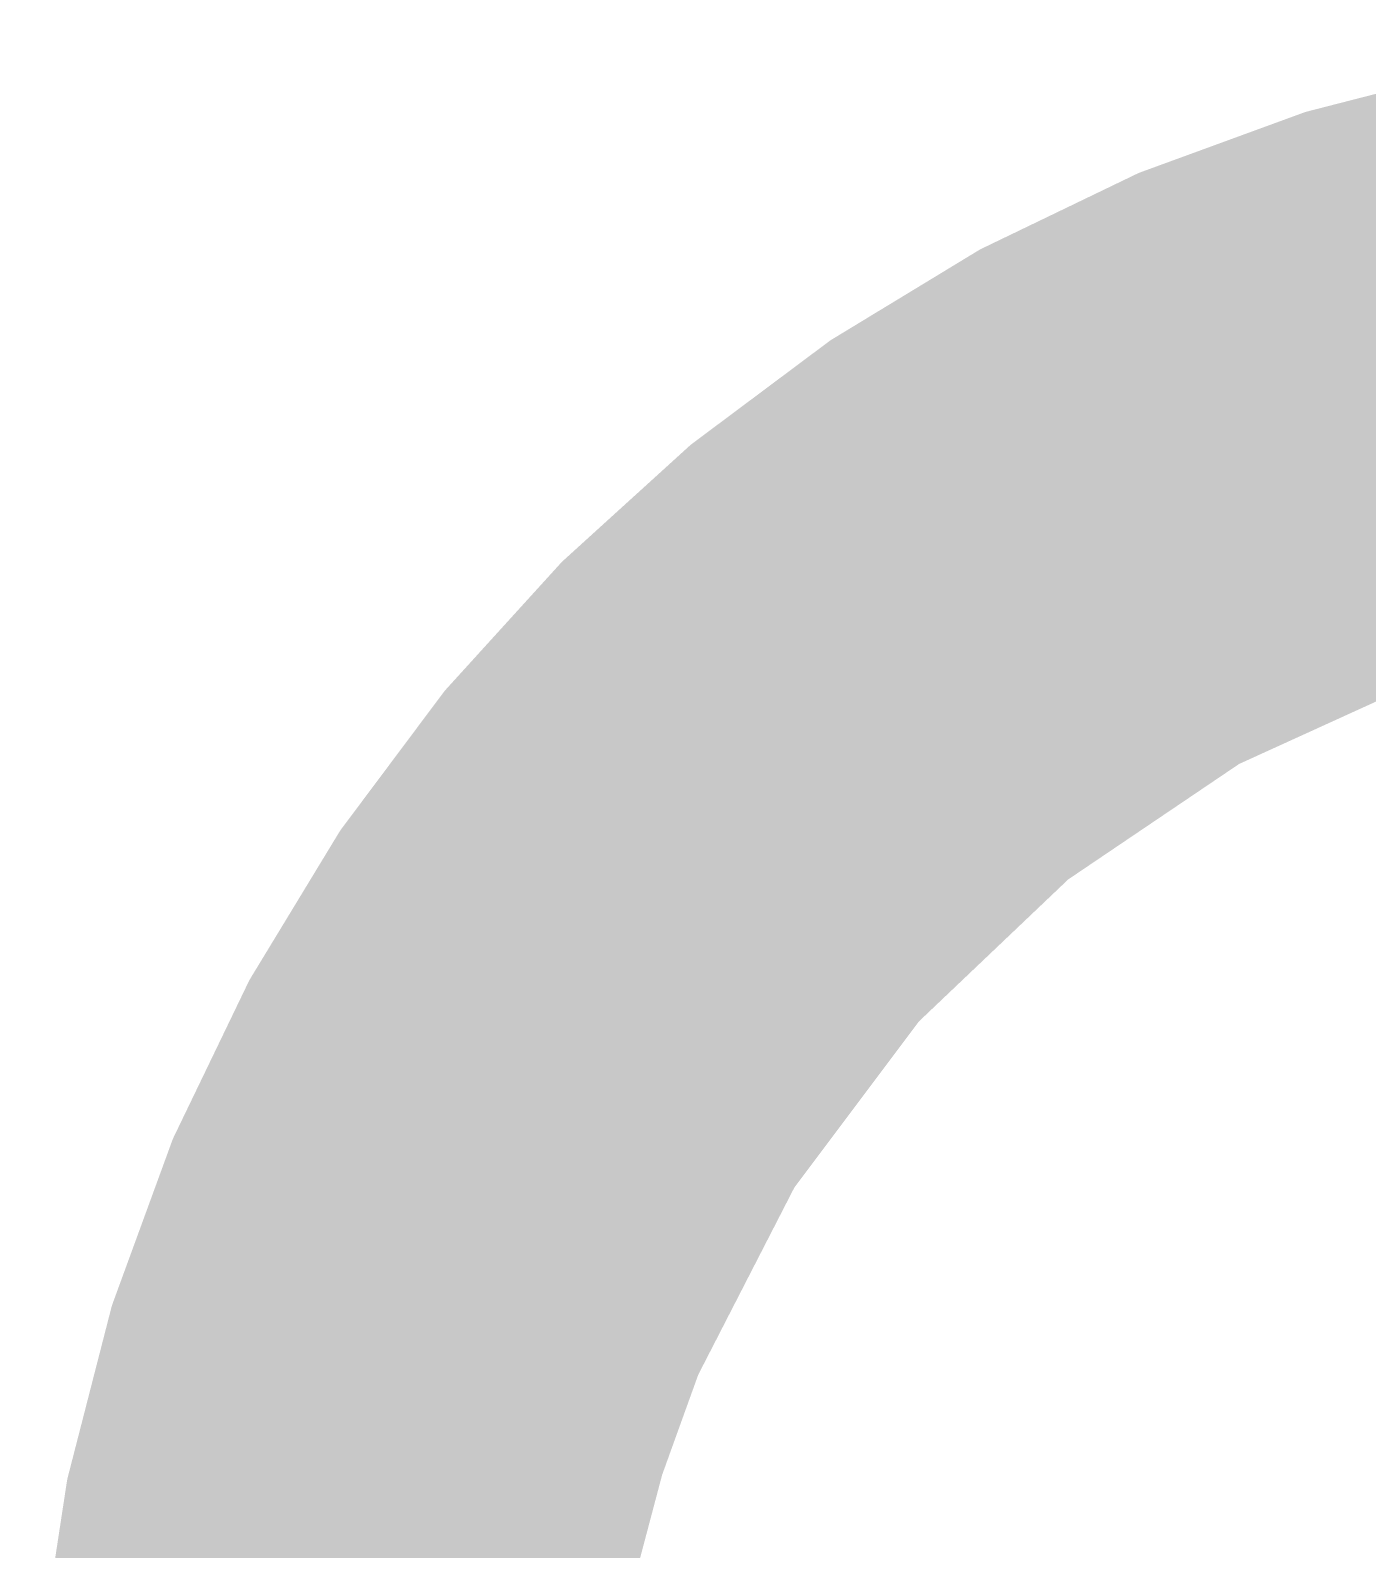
# Model space of a CAD drawing. Extents: x -4 to 157, y -7 to 87.
# Drawn here: x 42.69 to 44.53, y 27.47 to 29.56 of the extents above; entities that cross this region are included whole.
import ezdxf

# ---------------------------------------------------------------- set-up
doc = ezdxf.new("R2010")
doc.units = 0
doc.layers.add('2D_LINE_126', color=255, linetype='CONTINUOUS')

# ---------------------------------------------------------------- blocks, each defined once
blk = doc.blocks.new('SMOOTH_0$05')
at = {"const_width": 0.025}
blk.add_lwpolyline([(-0.0125, 0, 1), (0.0125, 0, 1)], format="xyb", close=True, dxfattribs=at)
blk = doc.blocks.new('DRAWING_204')
at = {"layer": '2D_LINE_126', "const_width": 0.05}
for points in [[(3.5066, -1.7188), (5.9797, 0.7543)], [(3.5067, -1.7157), (5.9766, 0.7542)], [(3.5067, -1.7218), (5.9827, 0.7542)], [(3.5068, -1.7124), (5.9733, 0.7541)], [(3.5069, -1.7247), (5.9856, 0.754)], [(3.507, -1.7091), (5.97, 0.7539)], [(3.507, -1.7277), (5.9886, 0.7539)], [(3.5072, -1.7059), (5.9668, 0.7537)], [(3.5072, -1.7306), (5.9915, 0.7537)], [(3.5073, -1.7026), (5.9635, 0.7536)], [(3.5073, -1.7336), (5.9945, 0.7536)], [(3.5075, -1.6993), (5.9602, 0.7534)], [(3.5075, -1.7365), (5.9974, 0.7534)], [(3.5076, -1.7395), (6.0004, 0.7533)], [(3.5077, -1.6961), (5.957, 0.7533)], [(3.5078, -1.7424), (6.0033, 0.7532)], [(3.5078, -1.6928), (5.9537, 0.7531)], [(3.5079, -1.7454), (6.0063, 0.753)], [(3.508, -1.6896), (5.9505, 0.7529)], [(3.5081, -1.6863), (5.9472, 0.7528)], [(3.5083, -1.683), (5.9439, 0.7526)], [(3.5085, -1.6798), (5.9407, 0.7524)], [(3.5086, -1.6765), (5.9374, 0.7523)], [(3.5088, -1.6732), (5.9341, 0.7521)], [(3.509, -1.67), (5.9309, 0.7519)], [(3.5091, -1.6667), (5.9276, 0.7518)], [(3.5093, -1.6635), (5.9244, 0.7516)], [(3.5095, -1.6602), (5.9211, 0.7514)], [(3.5096, -1.6569), (5.9178, 0.7513)], [(3.5098, -1.6537), (5.9146, 0.7511)], [(3.51, -1.6504), (5.9113, 0.7509)], [(3.5101, -1.6471), (5.9081, 0.7508)], [(3.5103, -1.6439), (5.9048, 0.7506)], [(3.5105, -1.6406), (5.9015, 0.7505)], [(3.5106, -1.6374), (5.8983, 0.7503)], [(3.5108, -1.6341), (5.895, 0.7501)], [(3.5109, -1.6308), (5.8917, 0.75)], [(3.5111, -1.6276), (5.8885, 0.7498)], [(3.5113, -1.6243), (5.8852, 0.7496)], [(3.5114, -1.621), (5.882, 0.7495)], [(3.5116, -1.6178), (5.8787, 0.7493)], [(3.5118, -1.6145), (5.8754, 0.7491)], [(3.5119, -1.6113), (5.8722, 0.749)], [(3.5121, -1.608), (5.8689, 0.7488)], [(3.5123, -1.6047), (5.8656, 0.7486)], [(4.7445, -0.5119), (6.0092, 0.7529)], [(4.8081, -0.4514), (6.0122, 0.7527)], [(4.8716, -0.391), (6.0151, 0.7526)], [(4.9003, -0.3654), (6.0181, 0.7524)], [(4.9099, -0.3589), (6.021, 0.7523)], [(4.9194, -0.3524), (6.024, 0.7521)], [(4.929, -0.346), (6.0269, 0.752)], [(4.9386, -0.3395), (6.0299, 0.7518)], [(4.9481, -0.3331), (6.0328, 0.7517)], [(4.9577, -0.3266), (6.0358, 0.7515)], [(4.9672, -0.3201), (6.0387, 0.7514)], [(4.9768, -0.3137), (6.0417, 0.7512)], [(4.9863, -0.3072), (6.0446, 0.7511)], [(4.9959, -0.3008), (6.0476, 0.7509)], [(5.0054, -0.2943), (6.0505, 0.7508)], [(5.015, -0.2879), (6.0535, 0.7506)], [(5.0246, -0.2814), (6.0564, 0.7505)], [(5.0341, -0.2749), (6.0594, 0.7503)], [(5.0437, -0.2685), (6.0623, 0.7502)], [(5.0532, -0.262), (6.0653, 0.75)], [(5.0628, -0.2556), (6.0682, 0.7499)], [(5.0723, -0.2491), (6.0712, 0.7498)], [(5.0819, -0.2426), (6.0741, 0.7496)], [(5.0914, -0.2362), (6.0771, 0.7495)], [(5.101, -0.2297), (6.08, 0.7493)], [(5.1106, -0.2233), (6.083, 0.7492)], [(5.1201, -0.2168), (6.0859, 0.749)], [(5.1297, -0.2104), (6.0889, 0.7489)], [(5.1366, -0.2065), (6.0918, 0.7487)], [(3.5124, -1.6015), (5.8624, 0.7485)], [(3.5126, -1.5982), (5.8591, 0.7483)], [(3.5128, -1.595), (5.8559, 0.7481)], [(3.5129, -1.5917), (5.8526, 0.748)], [(3.5131, -1.5884), (5.8493, 0.7478)], [(3.5133, -1.5852), (5.8461, 0.7477)], [(3.5134, -1.5819), (5.8428, 0.7475)], [(3.5136, -1.5786), (5.8395, 0.7473)], [(3.5137, -1.5754), (5.8363, 0.7472)], [(3.5139, -1.5721), (5.833, 0.747)], [(3.5141, -1.5689), (5.8298, 0.7468)], [(3.5142, -1.5656), (5.8265, 0.7467)], [(3.5144, -1.5623), (5.8232, 0.7465)], [(3.5146, -1.5591), (5.82, 0.7463)], [(3.5147, -1.5558), (5.8167, 0.7462)], [(3.5149, -1.5525), (5.8134, 0.746)], [(3.5151, -1.5493), (5.8102, 0.7458)], [(3.5152, -1.546), (5.8069, 0.7457)], [(3.5154, -1.5428), (5.8037, 0.7455)], [(3.5156, -1.5395), (5.8004, 0.7453)], [(3.5157, -1.5362), (5.7971, 0.7452)], [(3.5159, -1.533), (5.7939, 0.745)], [(3.5161, -1.5297), (5.7906, 0.7449)], [(3.5162, -1.5264), (5.7873, 0.7447)], [(3.5164, -1.5232), (5.7841, 0.7445)], [(3.5165, -1.5199), (5.7808, 0.7444)], [(3.5167, -1.5167), (5.7776, 0.7442)], [(3.5169, -1.5134), (5.7743, 0.744)], [(3.517, -1.5101), (5.771, 0.7439)], [(3.5172, -1.5069), (5.7678, 0.7437)], [(3.5174, -1.5036), (5.7645, 0.7435)], [(3.5175, -1.5003), (5.7613, 0.7434)], [(3.5177, -1.4971), (5.758, 0.7432)], [(3.5179, -1.4938), (5.7547, 0.743)], [(3.518, -1.4906), (5.7515, 0.7429)], [(3.5182, -1.4873), (5.7482, 0.7427)], [(3.5184, -1.484), (5.7449, 0.7425)], [(3.5185, -1.4808), (5.7417, 0.7424)], [(3.5187, -1.4775), (5.7384, 0.7422)], [(3.5189, -1.4743), (5.7352, 0.7421)], [(3.519, -1.471), (5.7319, 0.7419)], [(3.5192, -1.4677), (5.7286, 0.7417)], [(3.5195, -1.4644), (5.7253, 0.7415)], [(3.52, -1.4607), (5.7216, 0.7409)], [(3.5206, -1.457), (5.718, 0.7403)], [(3.5211, -1.4534), (5.7143, 0.7398)], [(3.5217, -1.4497), (5.7106, 0.7392)], [(3.5222, -1.4461), (5.707, 0.7387)], [(3.5228, -1.4424), (5.7033, 0.7381)], [(3.5234, -1.4388), (5.6997, 0.7375)], [(3.5239, -1.4351), (5.696, 0.737)], [(3.5245, -1.4315), (5.6924, 0.7364)], [(3.525, -1.4278), (5.6887, 0.7359)], [(3.5256, -1.4241), (5.6851, 0.7353)], [(3.5262, -1.4205), (5.6814, 0.7348)], [(3.5267, -1.4168), (5.6777, 0.7342)], [(3.5273, -1.4132), (5.6741, 0.7336)], [(3.5278, -1.4095), (5.6704, 0.7331)], [(3.5284, -1.4059), (5.6668, 0.7325)], [(3.5289, -1.4022), (5.6631, 0.732)], [(3.5295, -1.3986), (5.6595, 0.7314)], [(3.5301, -1.3949), (5.6558, 0.7308)], [(3.5306, -1.3912), (5.6522, 0.7303)], [(3.5312, -1.3876), (5.6485, 0.7297)], [(3.5317, -1.3839), (5.6448, 0.7292)], [(3.5323, -1.3803), (5.6412, 0.7286)], [(3.5328, -1.3766), (5.6375, 0.7281)], [(5.1423, -0.2039), (6.0948, 0.7486)], [(5.148, -0.2013), (6.0977, 0.7484)], [(5.1537, -0.1987), (6.1007, 0.7483)], [(5.1594, -0.1961), (6.1036, 0.7481)], [(5.1651, -0.1936), (6.1066, 0.748)], [(5.1707, -0.191), (6.1095, 0.7478)], [(5.1764, -0.1884), (6.1125, 0.7477)], [(5.1821, -0.1858), (6.1154, 0.7475)], [(5.1878, -0.1832), (6.1184, 0.7474)], [(5.1935, -0.1806), (6.1213, 0.7472)], [(5.1992, -0.178), (6.1243, 0.7471)], [(5.2049, -0.1754), (6.1272, 0.7469)], [(5.2106, -0.1728), (6.1302, 0.7468)], [(5.2162, -0.1702), (6.1331, 0.7466)], [(5.2219, -0.1676), (6.1361, 0.7465)], [(5.2276, -0.1651), (6.139, 0.7463)], [(5.2333, -0.1625), (6.142, 0.7462)], [(5.239, -0.1599), (6.1449, 0.7461)], [(5.2447, -0.1573), (6.1479, 0.7459)], [(5.2504, -0.1547), (6.1508, 0.7458)], [(5.2561, -0.1521), (6.1538, 0.7456)], [(5.2618, -0.1495), (6.1567, 0.7455)], [(5.2674, -0.1469), (6.1597, 0.7453)], [(5.2731, -0.1443), (6.1626, 0.7452)], [(5.2788, -0.1417), (6.1656, 0.745)], [(5.2845, -0.1391), (6.1685, 0.7449)], [(5.2902, -0.1366), (6.1715, 0.7447)], [(5.2959, -0.134), (6.1744, 0.7446)], [(5.3016, -0.1314), (6.1774, 0.7444)], [(5.3073, -0.1288), (6.1803, 0.7443)], [(5.313, -0.1262), (6.1833, 0.7441)], [(5.3186, -0.1236), (6.1862, 0.744)], [(5.3243, -0.121), (6.1892, 0.7438)], [(5.33, -0.1184), (6.1921, 0.7437)], [(5.3357, -0.1158), (6.1951, 0.7435)], [(5.3414, -0.1132), (6.198, 0.7434)], [(3.5334, -1.373), (5.6339, 0.7275)], [(3.534, -1.3693), (5.6302, 0.7269)], [(3.5345, -1.3657), (5.6266, 0.7264)], [(3.5351, -1.362), (5.6229, 0.7258)], [(3.5356, -1.3583), (5.6193, 0.7253)], [(3.5362, -1.3547), (5.6156, 0.7247)], [(3.5368, -1.351), (5.6119, 0.7242)], [(3.5373, -1.3474), (5.6083, 0.7236)], [(3.5379, -1.3437), (5.6046, 0.723)], [(3.5384, -1.3401), (5.601, 0.7225)], [(3.539, -1.3364), (5.5973, 0.7219)], [(3.5395, -1.3328), (5.5937, 0.7214)], [(3.5401, -1.3291), (5.59, 0.7208)], [(3.5407, -1.3255), (5.5864, 0.7202)], [(3.5412, -1.3218), (5.5827, 0.7197)], [(3.5418, -1.3181), (5.579, 0.7191)], [(3.5423, -1.3145), (5.5754, 0.7186)], [(3.5429, -1.3108), (5.5717, 0.718)], [(3.5434, -1.3072), (5.5681, 0.7175)], [(3.544, -1.3035), (5.5644, 0.7169)], [(3.5446, -1.2999), (5.5608, 0.7163)], [(3.5451, -1.2962), (5.5571, 0.7158)], [(3.5457, -1.2926), (5.5535, 0.7152)], [(3.5462, -1.2889), (5.5498, 0.7147)], [(3.5468, -1.2852), (5.5461, 0.7141)], [(3.5474, -1.2816), (5.5425, 0.7136)], [(3.5479, -1.2779), (5.5388, 0.713)], [(3.5485, -1.2743), (5.5352, 0.7124)], [(3.549, -1.2706), (5.5315, 0.7119)], [(3.5496, -1.267), (5.5279, 0.7113)], [(3.5501, -1.2633), (5.5242, 0.7108)], [(3.5507, -1.2597), (5.5206, 0.7102)], [(3.5513, -1.256), (5.5169, 0.7097)], [(3.5518, -1.2523), (5.5133, 0.7091)], [(3.5524, -1.2487), (5.5096, 0.7085)], [(3.5529, -1.245), (5.5059, 0.708)], [(3.5535, -1.2414), (5.5023, 0.7074)], [(3.554, -1.2377), (5.4986, 0.7069)], [(3.5546, -1.2341), (5.495, 0.7063)], [(3.5552, -1.2304), (5.4913, 0.7057)], [(3.5557, -1.2268), (5.4877, 0.7052)], [(3.5563, -1.2231), (5.484, 0.7046)], [(3.5569, -1.2194), (5.4803, 0.704)], [(3.558, -1.2152), (5.4761, 0.7029)], [(3.559, -1.211), (5.472, 0.7019)], [(3.5601, -1.2069), (5.4678, 0.7008)], [(3.5612, -1.2027), (5.4636, 0.6997)], [(3.5623, -1.1985), (5.4594, 0.6987)], [(3.5633, -1.1944), (5.4553, 0.6976)], [(3.5644, -1.1902), (5.4511, 0.6965)], [(3.5655, -1.186), (5.4469, 0.6954)], [(3.5665, -1.1819), (5.4428, 0.6944)], [(3.5676, -1.1777), (5.4386, 0.6933)], [(3.5687, -1.1735), (5.4344, 0.6922)], [(3.5698, -1.1694), (5.4303, 0.6911)], [(3.5708, -1.1652), (5.4261, 0.6901)], [(3.5719, -1.161), (5.4219, 0.689)], [(3.573, -1.1568), (5.4177, 0.6879)], [(3.574, -1.1527), (5.4136, 0.6869)], [(5.2438, 0.6432), (5.4808, 0.7041)], [(3.5751, -1.1485), (5.4094, 0.6858)], [(3.5762, -1.1443), (5.4052, 0.6847)], [(3.5773, -1.1402), (5.4011, 0.6836)], [(3.5783, -1.136), (5.3969, 0.6826)], [(3.5794, -1.1318), (5.3927, 0.6815)], [(3.5805, -1.1277), (5.3886, 0.6804)], [(3.5816, -1.1235), (5.3844, 0.6794)], [(3.5826, -1.1193), (5.3802, 0.6783)], [(3.5837, -1.1152), (5.3761, 0.6772)], [(3.5848, -1.111), (5.3719, 0.6761)], [(3.5858, -1.1068), (5.3677, 0.6751)], [(3.5869, -1.1026), (5.3635, 0.674)], [(3.588, -1.0985), (5.3594, 0.6729)], [(3.5891, -1.0943), (5.3552, 0.6718)], [(3.5901, -1.0901), (5.351, 0.6708)], [(3.5912, -1.086), (5.3469, 0.6697)], [(3.5923, -1.0818), (5.3427, 0.6686)], [(3.5933, -1.0776), (5.3385, 0.6676)], [(3.5944, -1.0735), (5.3344, 0.6665)], [(3.5955, -1.0693), (5.3302, 0.6654)], [(3.5966, -1.0651), (5.326, 0.6643)], [(3.5976, -1.0609), (5.3219, 0.6633)], [(3.5987, -1.0568), (5.3177, 0.6622)], [(3.5998, -1.0526), (5.3135, 0.6611)], [(3.6008, -1.0484), (5.3093, 0.6601)], [(3.6019, -1.0443), (5.3052, 0.659)], [(3.603, -1.0401), (5.301, 0.6579)], [(3.6041, -1.0359), (5.2968, 0.6568)], [(3.6051, -1.0318), (5.2927, 0.6558)], [(3.6062, -1.0276), (5.2885, 0.6547)], [(3.6073, -1.0234), (5.2843, 0.6536)], [(3.6084, -1.0192), (5.2802, 0.6526)], [(3.6094, -1.0151), (5.276, 0.6515)], [(3.6105, -1.0109), (5.2718, 0.6504)], [(3.6116, -1.0067), (5.2676, 0.6493)], [(3.6126, -1.0026), (5.2635, 0.6483)], [(3.6137, -0.9984), (5.2593, 0.6472)], [(3.6148, -0.9942), (5.2551, 0.6461)], [(3.6159, -0.9901), (5.251, 0.645)], [(3.6169, -0.9859), (5.2468, 0.644)], [(3.6182, -0.9815), (5.2424, 0.6427)], [(3.62, -0.9766), (5.2375, 0.6409)], [(3.6218, -0.9717), (5.2327, 0.6391)], [(3.6236, -0.9669), (5.2278, 0.6373)], [(3.6254, -0.962), (5.2229, 0.6355)], [(3.6271, -0.9571), (5.218, 0.6338)], [(3.6289, -0.9522), (5.2131, 0.632)], [(3.6307, -0.9473), (5.2082, 0.6302)], [(3.6325, -0.9424), (5.2033, 0.6284)], [(3.6343, -0.9375), (5.1985, 0.6266)], [(3.6361, -0.9327), (5.1936, 0.6248)], [(5.0166, 0.5601), (5.2438, 0.6432)], [(3.6379, -0.9278), (5.1887, 0.623)], [(3.6397, -0.9229), (5.1838, 0.6212)], [(3.6415, -0.918), (5.1789, 0.6195)], [(3.6432, -0.9131), (5.174, 0.6177)], [(3.645, -0.9082), (5.1691, 0.6159)], [(3.6468, -0.9034), (5.1643, 0.6141)], [(3.6486, -0.8985), (5.1594, 0.6123)], [(3.6504, -0.8936), (5.1545, 0.6105)], [(3.6522, -0.8887), (5.1496, 0.6087)], [(3.654, -0.8838), (5.1447, 0.6069)], [(3.6558, -0.8789), (5.1398, 0.6051)], [(3.6575, -0.874), (5.1349, 0.6034)], [(3.6593, -0.8692), (5.1301, 0.6016)], [(3.6611, -0.8643), (5.1252, 0.5998)], [(3.6629, -0.8594), (5.1203, 0.598)], [(3.6647, -0.8545), (5.1154, 0.5962)], [(3.6665, -0.8496), (5.1105, 0.5944)], [(3.6683, -0.8447), (5.1056, 0.5926)], [(3.6701, -0.8398), (5.1007, 0.5908)], [(3.6719, -0.835), (5.0959, 0.5891)], [(3.6736, -0.8301), (5.091, 0.5873)], [(3.6754, -0.8252), (5.0861, 0.5855)], [(3.6772, -0.8203), (5.0812, 0.5837)], [(3.679, -0.8154), (5.0763, 0.5819)], [(3.6808, -0.8105), (5.0714, 0.5801)], [(3.6826, -0.8056), (5.0665, 0.5783)], [(3.6844, -0.8008), (5.0617, 0.5765)], [(3.6862, -0.7959), (5.0568, 0.5747)], [(3.6879, -0.791), (5.0519, 0.573)], [(3.6897, -0.7861), (5.047, 0.5712)], [(3.6915, -0.7812), (5.0421, 0.5694)], [(3.6933, -0.7763), (5.0372, 0.5676)], [(3.6951, -0.7714), (5.0323, 0.5658)], [(3.6969, -0.7666), (5.0275, 0.564)], [(3.6987, -0.7617), (5.0226, 0.5622)], [(3.7005, -0.7568), (5.0177, 0.5604)], [(3.7031, -0.751), (5.0119, 0.5578)], [(3.706, -0.7451), (5.006, 0.5549)], [(3.7089, -0.7391), (5, 0.552)], [(3.7117, -0.7331), (4.994, 0.5492)], [(3.7146, -0.7271), (4.988, 0.5463)], [(3.7175, -0.7212), (4.9821, 0.5434)], [(3.7204, -0.7152), (4.9761, 0.5405)], [(4.8005, 0.4559), (5.0166, 0.5601)], [(3.7233, -0.7092), (4.9701, 0.5376)], [(3.7261, -0.7032), (4.9641, 0.5348)], [(3.729, -0.6973), (4.9582, 0.5319)], [(3.7319, -0.6913), (4.9522, 0.529)], [(3.7348, -0.6853), (4.9462, 0.5261)], [(3.7377, -0.6793), (4.9402, 0.5232)], [(3.7405, -0.6733), (4.9342, 0.5204)], [(3.7434, -0.6674), (4.9283, 0.5175)], [(3.7463, -0.6614), (4.9223, 0.5146)], [(3.7492, -0.6554), (4.9163, 0.5117)], [(3.7521, -0.6494), (4.9103, 0.5089)], [(3.7549, -0.6435), (4.9044, 0.506)], [(3.7578, -0.6375), (4.8984, 0.5031)], [(3.7607, -0.6315), (4.8924, 0.5002)], [(3.7636, -0.6255), (4.8864, 0.4973)], [(3.7664, -0.6196), (4.8805, 0.4945)], [(3.7693, -0.6136), (4.8745, 0.4916)], [(3.7722, -0.6076), (4.8685, 0.4887)], [(3.7751, -0.6016), (4.8625, 0.4858)], [(3.778, -0.5957), (4.8566, 0.4829)], [(3.7808, -0.5897), (4.8506, 0.4801)], [(3.7837, -0.5837), (4.8446, 0.4772)], [(3.7866, -0.5777), (4.8386, 0.4743)], [(3.7895, -0.5717), (4.8326, 0.4714)], [(3.7924, -0.5658), (4.8267, 0.4685)], [(3.7952, -0.5598), (4.8207, 0.4657)], [(3.7981, -0.5538), (4.8147, 0.4628)], [(3.801, -0.5478), (4.8087, 0.4599)], [(3.8039, -0.5419), (4.8028, 0.457)], [(4.5967, 0.3321), (4.8005, 0.4559)], [(3.8079, -0.5347), (4.7956, 0.453)], [(3.8127, -0.5268), (4.7877, 0.4482)], [(3.8175, -0.5189), (4.7798, 0.4434)], [(3.8223, -0.511), (4.7719, 0.4386)], [(3.8271, -0.5031), (4.764, 0.4338)], [(3.8319, -0.4952), (4.7561, 0.429)], [(3.8367, -0.4873), (4.7482, 0.4242)], [(3.8415, -0.4794), (4.7404, 0.4194)], [(3.8463, -0.4716), (4.7325, 0.4146)], [(3.8511, -0.4637), (4.7246, 0.4098)], [(3.8559, -0.4558), (4.7167, 0.405)], [(3.8607, -0.4479), (4.7088, 0.4002)], [(3.8655, -0.44), (4.7009, 0.3954)], [(3.8703, -0.4321), (4.693, 0.3906)], [(3.8751, -0.4242), (4.6851, 0.3858)], [(3.8799, -0.4163), (4.6772, 0.381)], [(3.8847, -0.4084), (4.6693, 0.3762)], [(3.8895, -0.4005), (4.6614, 0.3715)], [(3.8942, -0.3926), (4.6535, 0.3667)], [(3.899, -0.3847), (4.6457, 0.3619)], [(3.9038, -0.3769), (4.6378, 0.3571)], [(3.9086, -0.369), (4.6299, 0.3523)], [(3.9134, -0.3611), (4.622, 0.3475)], [(3.9182, -0.3532), (4.6141, 0.3427)], [(3.923, -0.3453), (4.6062, 0.3379)], [(3.9278, -0.3374), (4.5983, 0.3331)], [(4.4063, 0.1898), (4.5967, 0.3321)], [(3.9361, -0.326), (4.5869, 0.3248)], [(3.9453, -0.3137), (4.5747, 0.3156)], [(3.9544, -0.3015), (4.5624, 0.3065)], [(3.9636, -0.2892), (4.5501, 0.2973)], [(3.9728, -0.2769), (4.5378, 0.2881)], [(3.982, -0.2646), (4.5255, 0.2789)], [(3.9912, -0.2523), (4.5132, 0.2697)], [(4.0004, -0.2401), (4.501, 0.2605)], [(4.0095, -0.2278), (4.4887, 0.2514)], [(4.0187, -0.2155), (4.4764, 0.2422)], [(4.0279, -0.2032), (4.4641, 0.233)], [(4.0371, -0.1909), (4.4518, 0.2238)], [(4.0463, -0.1787), (4.4396, 0.2146)], [(4.0555, -0.1664), (4.4273, 0.2054)], [(4.0646, -0.1541), (4.415, 0.1963)], [(4.2307, 0.0302), (4.4063, 0.1898)], [(4.0802, -0.1355), (4.3964, 0.1807)], [(4.1111, -0.1015), (4.3624, 0.1498)], [(4.142, -0.0675), (4.3284, 0.1189)], [(4.1728, -0.0335), (4.2944, 0.0881)], [(4.2037, 0.0005), (4.2604, 0.0572)], [(4.0711, -0.1454), (4.2307, 0.0302)], [(5.3964, -0.0882), (5.1328, -0.2083)], [(3.9288, -0.3357), (4.0711, -0.1454)], [(5.1328, -0.2083), (4.8942, -0.3695)], [(3.805, -0.5396), (3.9288, -0.3357)], [(4.8942, -0.3695), (4.6855, -0.568)], [(3.7008, -0.7557), (3.805, -0.5396)], [(4.6855, -0.568), (4.5117, -0.7998)], [(3.5081, -1.7483), (4.6769, -0.5795)], [(3.5082, -1.7513), (4.6676, -0.5919)], [(3.5084, -1.7542), (4.6583, -0.6043)], [(3.5085, -1.7572), (4.649, -0.6167)], [(3.5087, -1.7601), (4.6397, -0.6291)], [(3.5088, -1.7631), (4.6304, -0.6414)], [(3.509, -1.766), (4.6212, -0.6538)], [(3.5091, -1.769), (4.6119, -0.6662)], [(3.5093, -1.7719), (4.6026, -0.6786)], [(3.5094, -1.7749), (4.5933, -0.691)], [(3.5096, -1.7778), (4.584, -0.7034)], [(3.5097, -1.7808), (4.5747, -0.7157)], [(3.5098, -1.7837), (4.5654, -0.7281)], [(3.51, -1.7867), (4.5561, -0.7405)], [(3.5101, -1.7896), (4.5468, -0.7529)], [(3.6177, -0.9829), (3.7008, -0.7557)], [(3.5103, -1.7926), (4.5376, -0.7653)], [(3.5104, -1.7955), (4.5283, -0.7777)], [(3.5106, -1.7985), (4.519, -0.7901)], [(3.5107, -1.8014), (4.511, -0.8011)], [(3.5109, -1.8043), (4.5077, -0.8075)], [(3.511, -1.8073), (4.5045, -0.8139)], [(4.5117, -0.7998), (4.3777, -1.0608)], [(3.5112, -1.8102), (4.5012, -0.8202)], [(3.5113, -1.8132), (4.4979, -0.8266)], [(3.5115, -1.8161), (4.4947, -0.833)], [(3.5116, -1.8191), (4.4914, -0.8393)], [(3.5118, -1.822), (4.4881, -0.8457)], [(3.5119, -1.825), (4.4849, -0.8521)], [(3.5121, -1.8279), (4.4816, -0.8584)], [(3.5122, -1.8309), (4.4783, -0.8648)], [(3.5124, -1.8338), (4.4751, -0.8712)], [(3.5125, -1.8368), (4.4718, -0.8775)], [(3.5127, -1.8397), (4.4685, -0.8839)], [(3.5128, -1.8427), (4.4653, -0.8902)], [(3.513, -1.8456), (4.462, -0.8966)], [(3.5131, -1.8486), (4.4587, -0.903)], [(3.5133, -1.8515), (4.4555, -0.9093)], [(3.5134, -1.8545), (4.4522, -0.9157)], [(3.5136, -1.8574), (4.4489, -0.9221)], [(3.5137, -1.8604), (4.4457, -0.9284)], [(3.5139, -1.8633), (4.4424, -0.9348)], [(3.514, -1.8663), (4.4391, -0.9412)], [(3.5142, -1.8692), (4.4359, -0.9475)], [(3.5143, -1.8722), (4.4326, -0.9539)], [(3.5145, -1.8751), (4.4293, -0.9603)], [(3.5146, -1.8781), (4.4261, -0.9666)], [(3.5148, -1.881), (4.4228, -0.973)], [(3.5149, -1.884), (4.4195, -0.9794)], [(3.5151, -1.8869), (4.4163, -0.9857)], [(3.5568, -1.2199), (3.6177, -0.9829)], [(3.5152, -1.8899), (4.413, -0.9921)], [(3.5154, -1.8928), (4.4097, -0.9984)], [(3.5155, -1.8958), (4.4065, -1.0048)], [(3.5157, -1.8987), (4.4032, -1.0112)], [(3.5158, -1.9017), (4.3999, -1.0175)], [(3.516, -1.9046), (4.3966, -1.0239)], [(3.5161, -1.9076), (4.3934, -1.0303)], [(3.5162, -1.9105), (4.3901, -1.0366)], [(3.5164, -1.9134), (4.3868, -1.043)], [(3.5166, -1.9164), (4.3836, -1.0494)], [(3.5167, -1.9193), (4.3803, -1.0557)], [(3.5168, -1.9223), (4.3773, -1.0618)], [(3.517, -1.9252), (4.3756, -1.0666)], [(4.3777, -1.0608), (4.3271, -1.2011)], [(3.5171, -1.9282), (4.3739, -1.0715)], [(3.5173, -1.9311), (4.3721, -1.0763)], [(3.5174, -1.9341), (4.3704, -1.0812)], [(3.5176, -1.937), (4.3686, -1.086)], [(3.5177, -1.94), (4.3669, -1.0908)], [(3.5179, -1.9429), (4.3651, -1.0957)], [(3.518, -1.9459), (4.3634, -1.1005)], [(3.5182, -1.9488), (4.3616, -1.1054)], [(3.5183, -1.9518), (4.3599, -1.1102)], [(3.5185, -1.9547), (4.3581, -1.1151)], [(3.5186, -1.9577), (4.3564, -1.1199)], [(3.5188, -1.9606), (4.3547, -1.1247)], [(3.5189, -1.9636), (4.3529, -1.1296)], [(3.5191, -1.9665), (4.3512, -1.1344)], [(3.5192, -1.9695), (4.3494, -1.1393)], [(3.5195, -1.9723), (4.3477, -1.1441)], [(3.5199, -1.975), (4.3459, -1.149)], [(3.5203, -1.9777), (4.3442, -1.1538)], [(3.5207, -1.9804), (4.3424, -1.1586)], [(3.5211, -1.983), (4.3407, -1.1635)], [(3.5216, -1.9857), (4.339, -1.1683)], [(3.522, -1.9884), (4.3372, -1.1732)], [(3.5224, -1.9911), (4.3355, -1.178)], [(3.5228, -1.9938), (4.3337, -1.1829)], [(3.5232, -1.9965), (4.332, -1.1877)], [(3.5236, -1.9992), (4.3302, -1.1925)], [(3.524, -2.0018), (4.3285, -1.1974)], [(3.5244, -2.0045), (4.3269, -1.2021)], [(3.5248, -2.0072), (4.3258, -1.2063)], [(3.5252, -2.0099), (4.3246, -1.2105)], [(3.5257, -2.0126), (4.3235, -1.2147)], [(4.3271, -1.2011), (4.2884, -1.3473)], [(3.5193, -1.4654), (3.5568, -1.2199)], [(3.5261, -2.0153), (4.3224, -1.2189)], [(3.5265, -2.018), (4.3213, -1.2232)], [(3.5269, -2.0207), (4.3202, -1.2274)], [(3.5273, -2.0233), (4.3191, -1.2316)], [(3.5277, -2.026), (4.3179, -1.2358)], [(3.5281, -2.0287), (4.3168, -1.24)], [(3.5285, -2.0314), (4.3157, -1.2442)], [(3.5289, -2.0341), (4.3146, -1.2485)], [(3.5294, -2.0368), (4.3135, -1.2527)], [(3.5298, -2.0395), (4.3123, -1.2569)], [(3.5302, -2.0422), (4.3112, -1.2611)], [(3.5306, -2.0448), (4.3101, -1.2653)], [(3.531, -2.0475), (4.309, -1.2695)], [(3.5314, -2.0502), (4.3079, -1.2738)], [(3.5318, -2.0529), (4.3068, -1.278)], [(3.5322, -2.0556), (4.3056, -1.2822)], [(3.5326, -2.0583), (4.3045, -1.2864)], [(3.533, -2.061), (4.3034, -1.2906)], [(3.5335, -2.0637), (4.3023, -1.2948)], [(3.5339, -2.0663), (4.3012, -1.299)], [(3.5343, -2.069), (4.3, -1.3033)], [(3.5347, -2.0717), (4.2989, -1.3075)], [(3.5351, -2.0744), (4.2978, -1.3117)], [(3.5355, -2.0771), (4.2967, -1.3159)], [(3.5359, -2.0798), (4.2956, -1.3201)], [(3.5363, -2.0825), (4.2945, -1.3243)], [(3.5367, -2.0852), (4.2933, -1.3286)], [(3.5371, -2.0878), (4.2922, -1.3328)]]:
    blk.add_lwpolyline(points, dxfattribs=at)
at = {"layer": '2D_LINE_126'}
for p in [(5.3302, 0.6654), (5.3344, 0.6665), (5.3385, 0.6676), (5.3427, 0.6686), (5.251, 0.645), (5.2551, 0.6461), (5.2593, 0.6472), (5.2635, 0.6483), (5.2676, 0.6493), (5.2718, 0.6504), (5.276, 0.6515), (5.2802, 0.6526), (5.2843, 0.6536), (5.2885, 0.6547), (5.2927, 0.6558), (5.2968, 0.6568), (5.301, 0.6579), (5.3052, 0.659), (5.3093, 0.6601), (5.3135, 0.6611), (5.3177, 0.6622), (5.3219, 0.6633), (5.326, 0.6643), (5.1936, 0.6248), (5.1985, 0.6266), (5.2033, 0.6284), (5.2082, 0.6302), (5.2131, 0.632), (5.218, 0.6338), (5.2229, 0.6355), (5.2278, 0.6373), (5.2327, 0.6391), (5.2375, 0.6409), (5.2424, 0.6427), (5.2438, 0.6432), (5.2438, 0.6432), (5.2468, 0.644), (5.1349, 0.6034), (5.1398, 0.6051), (5.1447, 0.6069), (5.1496, 0.6087), (5.1545, 0.6105), (5.1594, 0.6123), (5.1643, 0.6141), (5.1691, 0.6159), (5.174, 0.6177), (5.1789, 0.6195), (5.1838, 0.6212), (5.1887, 0.623), (5.0763, 0.5819), (5.0812, 0.5837), (5.0861, 0.5855), (5.091, 0.5873), (5.0959, 0.5891), (5.1007, 0.5908), (5.1056, 0.5926), (5.1105, 0.5944), (5.1154, 0.5962), (5.1203, 0.598), (5.1252, 0.5998), (5.1301, 0.6016), (5.0177, 0.5604), (5.0226, 0.5622), (5.0275, 0.564), (5.0323, 0.5658), (5.0372, 0.5676), (5.0421, 0.5694), (5.047, 0.5712), (5.0519, 0.573), (5.0568, 0.5747), (5.0617, 0.5765), (5.0665, 0.5783), (5.0714, 0.5801), (4.9761, 0.5405), (4.9821, 0.5434), (4.988, 0.5463), (4.994, 0.5492), (5, 0.552), (5.006, 0.5549), (5.0119, 0.5578), (5.0166, 0.5601), (5.0166, 0.5601), (4.9342, 0.5204), (4.9402, 0.5232), (4.9462, 0.5261), (4.9522, 0.529), (4.9582, 0.5319), (4.9641, 0.5348), (4.9701, 0.5376), (4.8924, 0.5002), (4.8984, 0.5031), (4.9044, 0.506), (4.9103, 0.5089), (4.9163, 0.5117), (4.9223, 0.5146), (4.9283, 0.5175), (4.8446, 0.4772), (4.8506, 0.4801), (4.8566, 0.4829), (4.8625, 0.4858), (4.8685, 0.4887), (4.8745, 0.4916), (4.8805, 0.4945), (4.8864, 0.4973), (4.8005, 0.4559), (4.8005, 0.4559), (4.8028, 0.457), (4.8087, 0.4599), (4.8147, 0.4628), (4.8207, 0.4657), (4.8267, 0.4685), (4.8326, 0.4714), (4.8386, 0.4743), (4.7719, 0.4386), (4.7798, 0.4434), (4.7877, 0.4482), (4.7956, 0.453), (4.7325, 0.4146), (4.7404, 0.4194), (4.7482, 0.4242), (4.7561, 0.429), (4.764, 0.4338), (4.7009, 0.3954), (4.7088, 0.4002), (4.7167, 0.405), (4.7246, 0.4098), (4.6693, 0.3762), (4.6772, 0.381), (4.6851, 0.3858), (4.693, 0.3906), (4.6299, 0.3523), (4.6378, 0.3571), (4.6457, 0.3619), (4.6535, 0.3667), (4.6614, 0.3715), (4.5967, 0.3321), (4.5967, 0.3321), (4.5983, 0.3331), (4.6062, 0.3379), (4.6141, 0.3427), (4.622, 0.3475), (4.5747, 0.3156), (4.5869, 0.3248), (4.5501, 0.2973), (4.5624, 0.3065), (4.5132, 0.2697), (4.5255, 0.2789), (4.5378, 0.2881), (4.4887, 0.2514), (4.501, 0.2605), (4.4641, 0.233), (4.4764, 0.2422), (4.4273, 0.2054), (4.4396, 0.2146), (4.4518, 0.2238), (4.4063, 0.1898), (4.4063, 0.1898), (4.415, 0.1963), (4.3964, 0.1807), (4.3624, 0.1498), (4.3284, 0.1189), (4.2944, 0.0881), (4.2604, 0.0572), (4.2307, 0.0302), (4.2307, 0.0302), (4.2037, 0.0005), (4.1728, -0.0335), (4.142, -0.0675), (4.1111, -0.1015), (5.3073, -0.1288), (5.313, -0.1262), (5.3186, -0.1236), (5.3243, -0.121), (5.33, -0.1184), (5.3357, -0.1158), (5.3414, -0.1132), (4.0711, -0.1454), (4.0711, -0.1454), (4.0802, -0.1355), (5.2618, -0.1495), (5.2674, -0.1469), (5.2731, -0.1443), (5.2788, -0.1417), (5.2845, -0.1391), (5.2902, -0.1366), (5.2959, -0.134), (5.3016, -0.1314), (4.0555, -0.1664), (4.0646, -0.1541), (5.2162, -0.1702), (5.2219, -0.1676), (5.2276, -0.1651), (5.2333, -0.1625), (5.239, -0.1599), (5.2447, -0.1573), (5.2504, -0.1547), (5.2561, -0.1521), (4.0371, -0.1909), (4.0463, -0.1787), (5.1707, -0.191), (5.1764, -0.1884), (5.1821, -0.1858), (5.1878, -0.1832), (5.1935, -0.1806), (5.1992, -0.178), (5.2049, -0.1754), (5.2106, -0.1728), (4.0279, -0.2032), (5.1297, -0.2104), (5.1328, -0.2083), (5.1328, -0.2083), (5.1366, -0.2065), (5.1423, -0.2039), (5.148, -0.2013), (5.1537, -0.1987), (5.1594, -0.1961), (5.1651, -0.1936), (4.0095, -0.2278), (4.0187, -0.2155), (5.101, -0.2297), (5.1106, -0.2233), (5.1201, -0.2168), (3.9912, -0.2523), (4.0004, -0.2401), (5.0723, -0.2491), (5.0819, -0.2426), (5.0914, -0.2362), (3.982, -0.2646), (5.0341, -0.2749), (5.0437, -0.2685), (5.0532, -0.262), (5.0628, -0.2556), (3.9636, -0.2892), (3.9728, -0.2769), (5.0054, -0.2943), (5.015, -0.2879), (5.0246, -0.2814), (3.9453, -0.3137), (3.9544, -0.3015), (4.9768, -0.3137), (4.9863, -0.3072), (4.9959, -0.3008), (3.9278, -0.3374), (3.9288, -0.3357), (3.9288, -0.3357), (3.9361, -0.326), (4.9481, -0.3331), (4.9577, -0.3266), (4.9672, -0.3201), (3.9182, -0.3532), (3.923, -0.3453), (4.9099, -0.3589), (4.9194, -0.3524), (4.929, -0.346), (4.9386, -0.3395), (3.9038, -0.3769), (3.9086, -0.369), (3.9134, -0.3611), (4.8942, -0.3695), (4.8942, -0.3695), (4.9003, -0.3654), (3.8895, -0.4005), (3.8942, -0.3926), (3.899, -0.3847), (4.8716, -0.391), (3.8799, -0.4163), (3.8847, -0.4084), (3.8655, -0.44), (3.8703, -0.4321), (3.8751, -0.4242), (3.8511, -0.4637), (3.8559, -0.4558), (3.8607, -0.4479), (4.8081, -0.4514), (3.8415, -0.4794), (3.8463, -0.4716), (3.8271, -0.5031), (3.8319, -0.4952), (3.8367, -0.4873), (3.8175, -0.5189), (3.8223, -0.511), (4.7445, -0.5119), (3.8039, -0.5419), (3.805, -0.5396), (3.805, -0.5396), (3.8079, -0.5347), (3.8127, -0.5268), (3.7924, -0.5658), (3.7952, -0.5598), (3.7981, -0.5538), (3.801, -0.5478), (4.6855, -0.568), (4.6855, -0.568), (3.7837, -0.5837), (3.7866, -0.5777), (3.7895, -0.5717), (4.6769, -0.5795), (3.7722, -0.6076), (3.7751, -0.6016), (3.778, -0.5957), (3.7808, -0.5897), (4.6583, -0.6043), (4.6676, -0.5919), (3.7636, -0.6255), (3.7664, -0.6196), (3.7693, -0.6136), (4.6397, -0.6291), (4.649, -0.6167), (3.7521, -0.6494), (3.7549, -0.6435), (3.7578, -0.6375), (3.7607, -0.6315), (4.6304, -0.6414), (3.7434, -0.6674), (3.7463, -0.6614), (3.7492, -0.6554), (4.6119, -0.6662), (4.6212, -0.6538), (3.7319, -0.6913), (3.7348, -0.6853), (3.7377, -0.6793), (3.7405, -0.6733), (4.5933, -0.691), (4.6026, -0.6786), (3.7233, -0.7092), (3.7261, -0.7032), (3.729, -0.6973), (4.584, -0.7034), (3.7117, -0.7331), (3.7146, -0.7271), (3.7175, -0.7212), (3.7204, -0.7152), (4.5654, -0.7281), (4.5747, -0.7157), (3.7008, -0.7557), (3.7008, -0.7557), (3.7031, -0.751), (3.706, -0.7451), (3.7089, -0.7391), (4.5468, -0.7529), (4.5561, -0.7405), (3.6933, -0.7763), (3.6951, -0.7714), (3.6969, -0.7666), (3.6987, -0.7617), (3.7005, -0.7568), (4.5376, -0.7653), (3.6862, -0.7959), (3.6879, -0.791), (3.6897, -0.7861), (3.6915, -0.7812), (4.519, -0.7901), (4.5283, -0.7777), (3.679, -0.8154), (3.6808, -0.8105), (3.6826, -0.8056), (3.6844, -0.8008), (4.5045, -0.8139), (4.5077, -0.8075), (4.511, -0.8011), (4.5117, -0.7998), (4.5117, -0.7998), (3.6701, -0.8398), (3.6719, -0.835), (3.6736, -0.8301), (3.6754, -0.8252), (3.6772, -0.8203), (4.4914, -0.8393), (4.4947, -0.833), (4.4979, -0.8266), (4.5012, -0.8202), (3.6629, -0.8594), (3.6647, -0.8545), (3.6665, -0.8496), (3.6683, -0.8447), (4.4816, -0.8584), (4.4849, -0.8521), (4.4881, -0.8457), (3.6558, -0.8789), (3.6575, -0.874), (3.6593, -0.8692), (3.6611, -0.8643), (4.4718, -0.8775), (4.4751, -0.8712), (4.4783, -0.8648), (3.6486, -0.8985), (3.6504, -0.8936), (3.6522, -0.8887), (3.654, -0.8838), (4.4587, -0.903), (4.462, -0.8966), (4.4653, -0.8902), (4.4685, -0.8839), (3.6397, -0.9229), (3.6415, -0.918), (3.6432, -0.9131), (3.645, -0.9082), (3.6468, -0.9034), (4.4489, -0.9221), (4.4522, -0.9157), (4.4555, -0.9093), (3.6325, -0.9424), (3.6343, -0.9375), (3.6361, -0.9327), (3.6379, -0.9278), (4.4391, -0.9412), (4.4424, -0.9348), (4.4457, -0.9284), (3.6254, -0.962), (3.6271, -0.9571), (3.6289, -0.9522), (3.6307, -0.9473), (4.4293, -0.9603), (4.4326, -0.9539), (4.4359, -0.9475), (3.6169, -0.9859), (3.6177, -0.9829), (3.6177, -0.9829), (3.6182, -0.9815), (3.62, -0.9766), (3.6218, -0.9717), (3.6236, -0.9669), (4.4163, -0.9857), (4.4195, -0.9794), (4.4228, -0.973), (4.4261, -0.9666), (3.6116, -1.0067), (3.6126, -1.0026), (3.6137, -0.9984), (3.6148, -0.9942), (3.6159, -0.9901), (4.4065, -1.0048), (4.4097, -0.9984), (4.413, -0.9921), (3.6062, -1.0276), (3.6073, -1.0234), (3.6084, -1.0192), (3.6094, -1.0151), (3.6105, -1.0109), (4.3966, -1.0239), (4.3999, -1.0175), (4.4032, -1.0112), (3.6008, -1.0484), (3.6019, -1.0443), (3.603, -1.0401), (3.6041, -1.0359), (3.6051, -1.0318), (4.3836, -1.0494), (4.3868, -1.043), (4.3901, -1.0366), (4.3934, -1.0303), (3.5955, -1.0693), (3.5966, -1.0651), (3.5976, -1.0609), (3.5987, -1.0568), (3.5998, -1.0526), (4.3756, -1.0666), (4.3773, -1.0618), (4.3777, -1.0608), (4.3777, -1.0608), (4.3803, -1.0557), (3.5901, -1.0901), (3.5912, -1.086), (3.5923, -1.0818), (3.5933, -1.0776), (3.5944, -1.0735), (4.3669, -1.0908), (4.3686, -1.086), (4.3704, -1.0812), (4.3721, -1.0763), (4.3739, -1.0715), (3.5848, -1.111), (3.5858, -1.1068), (3.5869, -1.1026), (3.588, -1.0985), (3.5891, -1.0943), (4.3599, -1.1102), (4.3616, -1.1054), (4.3634, -1.1005), (4.3651, -1.0957), (3.5794, -1.1318), (3.5805, -1.1277), (3.5816, -1.1235), (3.5826, -1.1193), (3.5837, -1.1152), (4.3529, -1.1296), (4.3547, -1.1247), (4.3564, -1.1199), (4.3581, -1.1151), (3.574, -1.1527), (3.5751, -1.1485), (3.5762, -1.1443), (3.5773, -1.1402), (3.5783, -1.136), (4.3442, -1.1538), (4.3459, -1.149), (4.3477, -1.1441), (4.3494, -1.1393), (4.3512, -1.1344), (3.5687, -1.1735), (3.5698, -1.1694), (3.5708, -1.1652), (3.5719, -1.161), (3.573, -1.1568), (4.3372, -1.1732), (4.339, -1.1683), (4.3407, -1.1635), (4.3424, -1.1586), (3.5633, -1.1944), (3.5644, -1.1902), (3.5655, -1.186), (3.5665, -1.1819), (3.5676, -1.1777), (4.3302, -1.1925), (4.332, -1.1877), (4.3337, -1.1829), (4.3355, -1.178), (3.558, -1.2152), (3.559, -1.211), (3.5601, -1.2069), (3.5612, -1.2027), (3.5623, -1.1985), (4.3235, -1.2147), (4.3246, -1.2105), (4.3258, -1.2063), (4.3269, -1.2021), (4.3271, -1.2011), (4.3271, -1.2011), (4.3285, -1.1974), (3.5546, -1.2341), (3.5552, -1.2304), (3.5557, -1.2268), (3.5563, -1.2231), (3.5568, -1.2199), (3.5568, -1.2199), (3.5569, -1.2194), (4.3179, -1.2358), (4.3191, -1.2316), (4.3202, -1.2274), (4.3213, -1.2232), (4.3224, -1.2189), (3.5513, -1.256), (3.5518, -1.2523), (3.5524, -1.2487), (3.5529, -1.245), (3.5535, -1.2414), (3.554, -1.2377), (4.3123, -1.2569), (4.3135, -1.2527), (4.3146, -1.2485), (4.3157, -1.2442), (4.3168, -1.24), (3.5479, -1.2779), (3.5485, -1.2743), (3.549, -1.2706), (3.5496, -1.267), (3.5501, -1.2633), (3.5507, -1.2597), (4.3068, -1.278), (4.3079, -1.2738), (4.309, -1.2695), (4.3101, -1.2653), (4.3112, -1.2611), (3.5446, -1.2999), (3.5451, -1.2962), (3.5457, -1.2926), (3.5462, -1.2889), (3.5468, -1.2852), (3.5474, -1.2816), (4.3012, -1.299), (4.3023, -1.2948), (4.3034, -1.2906), (4.3045, -1.2864), (4.3056, -1.2822), (3.5418, -1.3181), (3.5423, -1.3145), (3.5429, -1.3108), (3.5434, -1.3072), (3.544, -1.3035), (4.2956, -1.3201), (4.2967, -1.3159), (4.2978, -1.3117), (4.2989, -1.3075), (4.3, -1.3033), (3.5395, -1.3328), (3.5401, -1.3291), (3.5407, -1.3255), (3.5412, -1.3218), (4.2922, -1.3328), (4.2933, -1.3286), (4.2945, -1.3243)]:
    blk.add_blockref('SMOOTH_0$05', p, dxfattribs=at)

msp = doc.modelspace()

# ---------------------------------------------------------------- block references
msp.add_blockref('DRAWING_204', (39.2086, 28.781))

doc.saveas('drawing.dxf')
